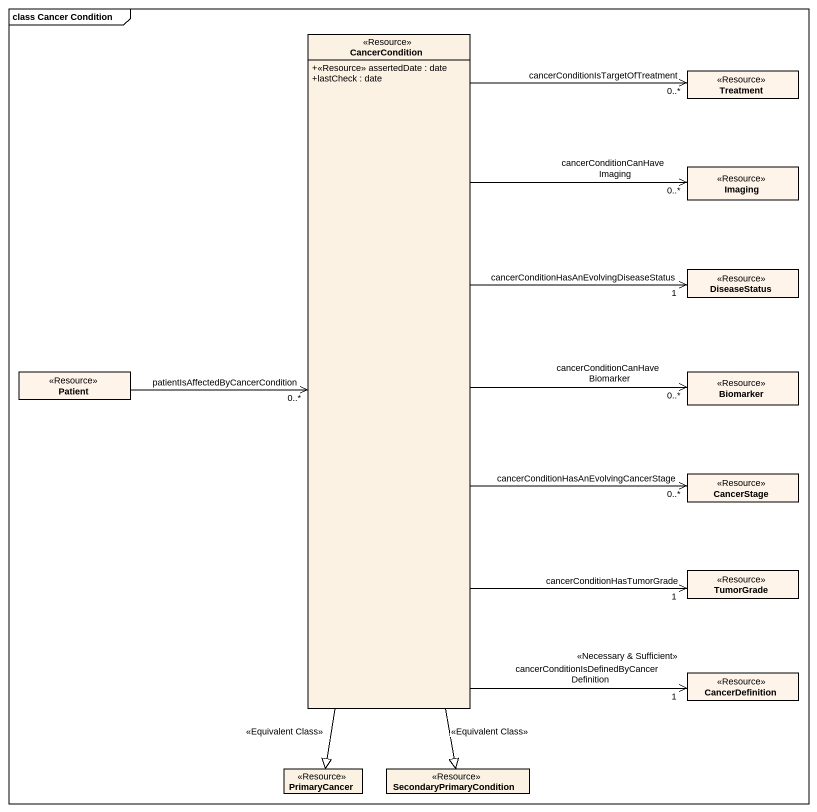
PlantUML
@startuml
mainframe class Cancer Condition
hide circle
hide empty members
skinparam classAttributeIconSize 0
class CancerCondition <<Resource>> {
  +<<Resource>> assertedDate : date
  +lastCheck : date
}
class Treatment <<Resource>> #FFF4EA
class Imaging <<Resource>> #FFF4EA
class DiseaseStatus <<Resource>> #FFF4EA
class Patient <<Resource>> #FFF4EA
class Biomarker <<Resource>> #FFF4EA
class CancerStage <<Resource>> #FFF4EA
class TumorGrade <<Resource>> #FFF4EA
class CancerDefinition <<Resource>> #FFF4EA
class PrimaryCancer <<Resource>>
class SecondaryPrimaryCondition <<Resource>>
CancerCondition -up-> "cancerConditionIsTargetOfTreatment\n0..*" Treatment
CancerCondition -right-> "cancerConditionCanHaveImaging\n0..*" Imaging
CancerCondition -right-> "cancerConditionHasAnEvolvingDiseaseStatus\n1" DiseaseStatus
CancerCondition -right-> "cancerConditionCanHaveBiomarker\n0..*" Biomarker
CancerCondition -right-> "cancerConditionHasAnEvolvingCancerStage\n0..*" CancerStage
CancerCondition --> "cancerConditionHasTumorGrade\n1" TumorGrade
CancerCondition --> "cancerConditionIsDefinedByCancerDefinition\n1\n<<Necessary & Sufficient>>" CancerDefinition
CancerCondition --|> PrimaryCancer : <<Equivalent Class>>
CancerCondition --|> SecondaryPrimaryCondition : <<Equivalent Class>>
Patient -right-> "patientIsAffectedByCancerCondition\n0..*" CancerCondition
@enduml
